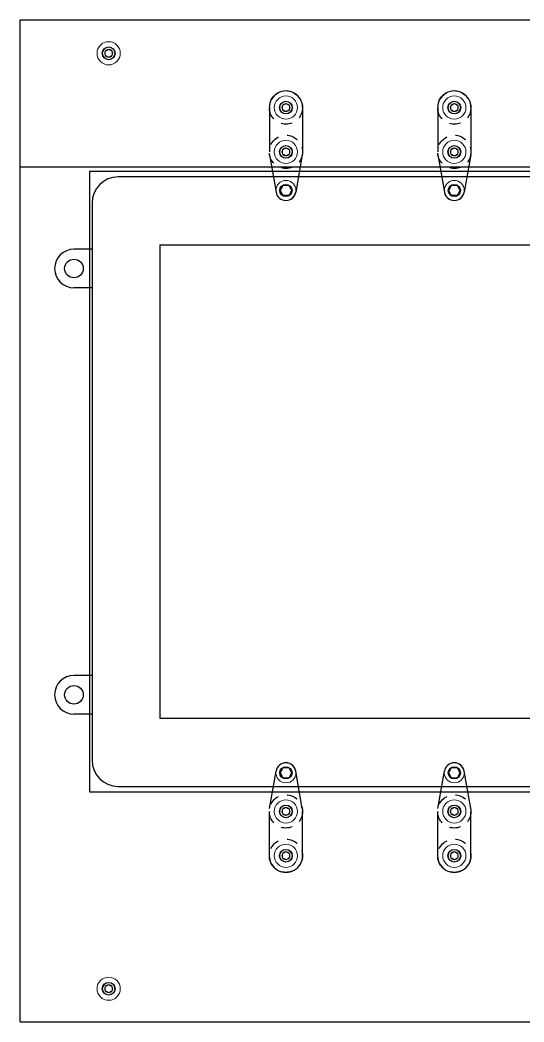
# Model space of a CAD drawing. Header units: inches. Extents: x 1.3 to 19.8, y 1.7 to 13.
# Drawn here: x 1.27 to 6.95, y 1.7 to 13 of the extents above; entities that cross this region are included whole.
import ezdxf

# ---------------------------------------------------------------- set-up
doc = ezdxf.new("R2010")
doc.units = ezdxf.units.IN
doc.header["$MEASUREMENT"] = 0
doc.linetypes.add('HIDDEN2', pattern=[0.1875, 0.125, -0.0625])
doc.linetypes.add('SLD-Solid', pattern=[0])
for name, color, linetype in [('Enclosure', 11, 'Continuous'), ('Fastener', 134, 'Continuous'), ('LCD Display', 2, 'Continuous'), ('LCD Retainer', 6, 'Continuous')]:
    doc.layers.add(name, color=color, linetype=linetype)

msp = doc.modelspace()

# ---------------------------------------------------------------- linework, layer by layer
for centre in [(4.267, 11.075), (6.167, 11.075), (4.267, 4.507), (6.167, 4.507)]:
    msp.add_circle(centre, 0.069)
at = {"layer": 'Enclosure'}
for p, q in [((1.267, 1.697), (1.267, 12.997)), ((18.205, 12.997), (1.267, 12.997)), ((18.205, 11.337), (1.267, 11.337)), ((1.267, 1.697), (18.205, 1.697))]:
    msp.add_line(p, q, dxfattribs=at)
for centre in [(2.267, 12.622), (4.267, 12.01), (6.167, 12.01), (4.267, 11.51), (6.167, 11.51), (4.267, 4.072), (6.167, 4.072), (4.267, 3.572), (6.167, 3.572), (2.267, 2.072)]:
    msp.add_circle(centre, 0.072, dxfattribs=at)
at = {"layer": 'Fastener', "linetype": 'SLD-Solid', "lineweight": 15}
for centre, radius in [((2.267, 12.622), 0.131), ((2.267, 12.622), 0.069), ((4.267, 12.01), 0.131), ((6.167, 12.01), 0.131), ((4.267, 12.01), 0.069), ((6.167, 12.01), 0.069), ((4.267, 11.51), 0.131), ((6.167, 11.51), 0.131), ((4.267, 11.51), 0.069), ((6.167, 11.51), 0.069), ((4.267, 11.075), 0.113), ((6.167, 11.075), 0.113), ((4.267, 4.507), 0.113), ((6.167, 4.507), 0.113), ((4.267, 4.072), 0.131), ((6.167, 4.072), 0.131), ((4.267, 4.072), 0.069), ((6.167, 4.072), 0.069), ((4.267, 3.572), 0.131), ((4.267, 3.572), 0.069), ((6.167, 3.572), 0.131), ((6.167, 3.572), 0.069), ((2.267, 2.072), 0.131), ((2.267, 2.072), 0.069)]:
    msp.add_circle(centre, radius, dxfattribs=at)
at = {"layer": 'Fastener', "linetype": 'HIDDEN2'}
for centre in [(4.267, 12.01), (6.167, 12.01), (4.267, 11.51), (6.167, 11.51), (4.267, 4.072), (6.167, 4.072), (4.267, 3.572), (6.167, 3.572)]:
    msp.add_circle(centre, 0.188, dxfattribs=at)
at = {"layer": 'Fastener', "linetype": 'SLD-Solid', "lineweight": 15}
for centre, radius, start, end in [((2.267, 12.622), 0.0451, 90, 150), ((2.267, 12.622), 0.0451, 30, 90), ((2.267, 12.622), 0.0451, 150, 210), ((2.267, 12.622), 0.0451, 210, 270), ((2.267, 12.622), 0.0451, 270, 330), ((2.267, 12.622), 0.0451, 330, 30), ((4.267, 12.01), 0.0451, 150, 210), ((4.267, 12.01), 0.0451, 90, 150), ((4.267, 12.01), 0.0451, 210, 270), ((4.267, 12.01), 0.0451, 30, 90), ((4.267, 12.01), 0.0451, 270, 330), ((4.267, 12.01), 0.0451, 330, 30), ((6.167, 12.01), 0.0451, 150, 210), ((6.167, 12.01), 0.0451, 90, 150), ((6.167, 12.01), 0.0451, 210, 270), ((6.167, 12.01), 0.0451, 30, 90), ((6.167, 12.01), 0.0451, 270, 330), ((6.167, 12.01), 0.0451, 330, 30), ((4.267, 11.51), 0.0451, 150, 210), ((4.267, 11.51), 0.0451, 90, 150), ((4.267, 11.51), 0.0451, 30, 90), ((4.267, 11.51), 0.0451, 330, 30), ((6.167, 11.51), 0.0451, 150, 210), ((6.167, 11.51), 0.0451, 90, 150), ((6.167, 11.51), 0.0451, 30, 90), ((6.167, 11.51), 0.0451, 330, 30), ((4.267, 11.51), 0.0451, 210, 270), ((4.267, 11.51), 0.0451, 270, 330), ((6.167, 11.51), 0.0451, 210, 270), ((6.167, 11.51), 0.0451, 270, 330), ((4.267, 11.075), 0.0631, 120, 180), ((4.267, 11.075), 0.0631, 180, 240), ((4.267, 11.075), 0.0631, 60, 120), ((4.267, 11.075), 0.0631, 0, 60), ((4.267, 11.075), 0.0631, 300, 0), ((6.167, 11.075), 0.0631, 120, 180), ((6.167, 11.075), 0.0631, 180, 240), ((6.167, 11.075), 0.0631, 60, 120), ((6.167, 11.075), 0.0631, 0, 60), ((6.167, 11.075), 0.0631, 300, 0), ((4.267, 11.075), 0.0631, 240, 300), ((6.167, 11.075), 0.0631, 240, 300), ((4.267, 4.507), 0.0631, 120, 180), ((4.267, 4.507), 0.0631, 60, 120), ((4.267, 4.507), 0.0631, 0, 60), ((6.167, 4.507), 0.0631, 120, 180), ((6.167, 4.507), 0.0631, 60, 120), ((6.167, 4.507), 0.0631, 0, 60), ((4.267, 4.507), 0.0631, 180, 240), ((4.267, 4.507), 0.0631, 240, 300), ((4.267, 4.507), 0.0631, 300, 0), ((6.167, 4.507), 0.0631, 180, 240), ((6.167, 4.507), 0.0631, 240, 300), ((6.167, 4.507), 0.0631, 300, 0), ((4.267, 4.072), 0.0451, 150, 210), ((4.267, 4.072), 0.0451, 90, 150), ((4.267, 4.072), 0.0451, 30, 90), ((4.267, 4.072), 0.0451, 330, 30), ((6.167, 4.072), 0.0451, 150, 210), ((6.167, 4.072), 0.0451, 90, 150), ((6.167, 4.072), 0.0451, 30, 90), ((6.167, 4.072), 0.0451, 330, 30), ((4.267, 4.072), 0.0451, 210, 270), ((4.267, 4.072), 0.0451, 270, 330), ((6.167, 4.072), 0.0451, 210, 270), ((6.167, 4.072), 0.0451, 270, 330), ((4.267, 3.572), 0.0451, 90, 150), ((4.267, 3.572), 0.0451, 30, 90), ((6.167, 3.572), 0.0451, 90, 150), ((6.167, 3.572), 0.0451, 30, 90), ((4.267, 3.572), 0.0451, 150, 210), ((4.267, 3.572), 0.0451, 210, 270), ((4.267, 3.572), 0.0451, 270, 330), ((4.267, 3.572), 0.0451, 330, 30), ((6.167, 3.572), 0.0451, 150, 210), ((6.167, 3.572), 0.0451, 210, 270), ((6.167, 3.572), 0.0451, 270, 330), ((6.167, 3.572), 0.0451, 330, 30), ((2.267, 2.072), 0.0451, 150, 210), ((2.267, 2.072), 0.0451, 90, 150), ((2.267, 2.072), 0.0451, 210, 270), ((2.267, 2.072), 0.0451, 30, 90), ((2.267, 2.072), 0.0451, 270, 330), ((2.267, 2.072), 0.0451, 330, 30)]:
    msp.add_arc(centre, radius, start, end, dxfattribs=at)
for points, knots in [([(2.267, 12.667), (2.264, 12.665), (2.261, 12.664), (2.254, 12.66), (2.251, 12.658), (2.24, 12.652), (2.234, 12.648), (2.228, 12.645)], [0, 0, 0, 0, 0.25, 0.25, 0.5, 0.5, 1, 1, 1, 1]), ([(2.306, 12.645), (2.303, 12.646), (2.3, 12.648), (2.293, 12.652), (2.29, 12.654), (2.28, 12.66), (2.273, 12.664), (2.267, 12.667)], [0, 0, 0, 0, 0.25, 0.25, 0.5, 0.5, 1, 1, 1, 1]), ([(2.228, 12.6), (2.228, 12.607), (2.228, 12.614), (2.228, 12.63), (2.228, 12.638), (2.228, 12.645)], [0, 0, 0, 0, 0.5, 0.5, 1, 1, 1, 1]), ([(2.228, 12.6), (2.231, 12.598), (2.234, 12.596), (2.24, 12.592), (2.244, 12.59), (2.254, 12.584), (2.261, 12.581), (2.267, 12.577)], [0, 0, 0, 0, 0.25, 0.25, 0.5, 0.5, 1, 1, 1, 1]), ([(2.267, 12.577), (2.27, 12.579), (2.273, 12.581), (2.279, 12.584), (2.283, 12.586), (2.293, 12.592), (2.3, 12.596), (2.306, 12.6)], [0, 0, 0, 0, 0.25, 0.25, 0.5, 0.5, 1, 1, 1, 1]), ([(2.306, 12.6), (2.306, 12.607), (2.306, 12.614), (2.306, 12.63), (2.306, 12.638), (2.306, 12.645)], [0, 0, 0, 0, 0.5, 0.5, 1, 1, 1, 1]), ([(4.267, 12.055), (4.264, 12.053), (4.261, 12.052), (4.255, 12.048), (4.251, 12.046), (4.241, 12.04), (4.234, 12.036), (4.228, 12.033)], [0, 0, 0, 0, 0.25, 0.25, 0.5, 0.5, 1, 1, 1, 1]), ([(4.228, 11.988), (4.228, 11.995), (4.228, 12.002), (4.228, 12.018), (4.228, 12.026), (4.228, 12.033)], [0, 0, 0, 0, 0.5, 0.5, 1, 1, 1, 1]), ([(4.228, 11.988), (4.231, 11.986), (4.234, 11.984), (4.241, 11.98), (4.244, 11.978), (4.254, 11.972), (4.261, 11.969), (4.267, 11.965)], [0, 0, 0, 0, 0.25, 0.25, 0.5, 0.5, 1, 1, 1, 1]), ([(4.306, 12.033), (4.303, 12.034), (4.3, 12.036), (4.294, 12.04), (4.29, 12.042), (4.28, 12.048), (4.273, 12.052), (4.267, 12.055)], [0, 0, 0, 0, 0.25, 0.25, 0.5, 0.5, 1, 1, 1, 1]), ([(4.267, 11.965), (4.27, 11.967), (4.273, 11.969), (4.28, 11.972), (4.283, 11.974), (4.294, 11.98), (4.3, 11.984), (4.306, 11.988)], [0, 0, 0, 0, 0.25, 0.25, 0.5, 0.5, 1, 1, 1, 1]), ([(4.306, 11.988), (4.306, 11.995), (4.306, 12.002), (4.306, 12.018), (4.306, 12.026), (4.306, 12.033)], [0, 0, 0, 0, 0.5, 0.5, 1, 1, 1, 1]), ([(6.167, 12.055), (6.164, 12.053), (6.161, 12.052), (6.155, 12.048), (6.151, 12.046), (6.141, 12.04), (6.134, 12.036), (6.128, 12.033)], [0, 0, 0, 0, 0.25, 0.25, 0.5, 0.5, 1, 1, 1, 1]), ([(6.128, 11.988), (6.128, 11.995), (6.128, 12.002), (6.128, 12.018), (6.128, 12.026), (6.128, 12.033)], [0, 0, 0, 0, 0.5, 0.5, 1, 1, 1, 1]), ([(6.128, 11.988), (6.131, 11.986), (6.134, 11.984), (6.141, 11.98), (6.144, 11.978), (6.154, 11.972), (6.161, 11.969), (6.167, 11.965)], [0, 0, 0, 0, 0.25, 0.25, 0.5, 0.5, 1, 1, 1, 1]), ([(6.206, 12.033), (6.203, 12.034), (6.2, 12.036), (6.194, 12.04), (6.19, 12.042), (6.18, 12.048), (6.173, 12.052), (6.167, 12.055)], [0, 0, 0, 0, 0.25, 0.25, 0.5, 0.5, 1, 1, 1, 1]), ([(6.167, 11.965), (6.17, 11.967), (6.173, 11.969), (6.18, 11.972), (6.183, 11.974), (6.194, 11.98), (6.2, 11.984), (6.206, 11.988)], [0, 0, 0, 0, 0.25, 0.25, 0.5, 0.5, 1, 1, 1, 1]), ([(6.206, 11.988), (6.206, 11.995), (6.206, 12.002), (6.206, 12.018), (6.206, 12.026), (6.206, 12.033)], [0, 0, 0, 0, 0.5, 0.5, 1, 1, 1, 1]), ([(4.267, 11.555), (4.264, 11.553), (4.261, 11.552), (4.255, 11.548), (4.251, 11.546), (4.241, 11.54), (4.234, 11.536), (4.228, 11.533)], [0, 0, 0, 0, 0.25, 0.25, 0.5, 0.5, 1, 1, 1, 1]), ([(4.228, 11.487), (4.228, 11.494), (4.228, 11.502), (4.228, 11.518), (4.228, 11.526), (4.228, 11.533)], [0, 0, 0, 0, 0.5, 0.5, 1, 1, 1, 1]), ([(4.306, 11.533), (4.303, 11.534), (4.3, 11.536), (4.294, 11.54), (4.29, 11.542), (4.28, 11.548), (4.273, 11.552), (4.267, 11.555)], [0, 0, 0, 0, 0.25, 0.25, 0.5, 0.5, 1, 1, 1, 1]), ([(4.306, 11.487), (4.306, 11.494), (4.306, 11.502), (4.306, 11.518), (4.306, 11.526), (4.306, 11.533)], [0, 0, 0, 0, 0.5, 0.5, 1, 1, 1, 1]), ([(6.167, 11.555), (6.164, 11.553), (6.161, 11.552), (6.155, 11.548), (6.151, 11.546), (6.141, 11.54), (6.134, 11.536), (6.128, 11.533)], [0, 0, 0, 0, 0.25, 0.25, 0.5, 0.5, 1, 1, 1, 1]), ([(6.128, 11.487), (6.128, 11.494), (6.128, 11.502), (6.128, 11.518), (6.128, 11.526), (6.128, 11.533)], [0, 0, 0, 0, 0.5, 0.5, 1, 1, 1, 1]), ([(6.206, 11.533), (6.203, 11.534), (6.2, 11.536), (6.194, 11.54), (6.19, 11.542), (6.18, 11.548), (6.173, 11.552), (6.167, 11.555)], [0, 0, 0, 0, 0.25, 0.25, 0.5, 0.5, 1, 1, 1, 1]), ([(6.206, 11.487), (6.206, 11.494), (6.206, 11.502), (6.206, 11.518), (6.206, 11.526), (6.206, 11.533)], [0, 0, 0, 0, 0.5, 0.5, 1, 1, 1, 1]), ([(4.228, 11.487), (4.231, 11.486), (4.234, 11.484), (4.241, 11.48), (4.244, 11.478), (4.254, 11.472), (4.261, 11.468), (4.267, 11.465)], [0, 0, 0, 0, 0.25, 0.25, 0.5, 0.5, 1, 1, 1, 1]), ([(4.267, 11.465), (4.27, 11.467), (4.273, 11.469), (4.28, 11.472), (4.283, 11.474), (4.293, 11.48), (4.3, 11.484), (4.306, 11.487)], [0, 0, 0, 0, 0.25, 0.25, 0.5, 0.5, 1, 1, 1, 1]), ([(6.128, 11.487), (6.131, 11.486), (6.134, 11.484), (6.141, 11.48), (6.144, 11.478), (6.154, 11.472), (6.161, 11.468), (6.167, 11.465)], [0, 0, 0, 0, 0.25, 0.25, 0.5, 0.5, 1, 1, 1, 1]), ([(6.167, 11.465), (6.17, 11.467), (6.173, 11.469), (6.18, 11.472), (6.183, 11.474), (6.193, 11.48), (6.2, 11.484), (6.206, 11.487)], [0, 0, 0, 0, 0.25, 0.25, 0.5, 0.5, 1, 1, 1, 1]), ([(4.236, 11.13), (4.233, 11.126), (4.231, 11.121), (4.225, 11.112), (4.223, 11.107), (4.214, 11.093), (4.209, 11.084), (4.204, 11.075)], [0, 0, 0, 0, 0.25, 0.25, 0.5, 0.5, 1, 1, 1, 1]), ([(4.204, 11.075), (4.206, 11.071), (4.209, 11.067), (4.214, 11.058), (4.217, 11.053), (4.225, 11.038), (4.231, 11.029), (4.236, 11.021)], [0, 0, 0, 0, 0.25, 0.25, 0.5, 0.5, 1, 1, 1, 1]), ([(4.236, 11.13), (4.24, 11.13), (4.246, 11.13), (4.256, 11.13), (4.262, 11.13), (4.273, 11.13), (4.278, 11.13), (4.289, 11.13), (4.294, 11.13), (4.299, 11.13)], [0, 0, 0, 0, 0.25, 0.25, 0.5, 0.5, 0.75, 0.75, 1, 1, 1, 1]), ([(4.33, 11.075), (4.328, 11.079), (4.325, 11.084), (4.32, 11.093), (4.317, 11.098), (4.309, 11.112), (4.304, 11.121), (4.299, 11.13)], [0, 0, 0, 0, 0.25, 0.25, 0.5, 0.5, 1, 1, 1, 1]), ([(4.299, 11.021), (4.301, 11.025), (4.304, 11.029), (4.309, 11.038), (4.312, 11.043), (4.32, 11.057), (4.325, 11.067), (4.33, 11.075)], [0, 0, 0, 0, 0.25, 0.25, 0.5, 0.5, 1, 1, 1, 1]), ([(6.136, 11.13), (6.133, 11.126), (6.131, 11.121), (6.125, 11.112), (6.123, 11.107), (6.114, 11.093), (6.109, 11.084), (6.104, 11.075)], [0, 0, 0, 0, 0.25, 0.25, 0.5, 0.5, 1, 1, 1, 1]), ([(6.104, 11.075), (6.106, 11.071), (6.109, 11.067), (6.114, 11.058), (6.117, 11.053), (6.125, 11.038), (6.131, 11.029), (6.136, 11.021)], [0, 0, 0, 0, 0.25, 0.25, 0.5, 0.5, 1, 1, 1, 1]), ([(6.136, 11.13), (6.14, 11.13), (6.146, 11.13), (6.156, 11.13), (6.162, 11.13), (6.173, 11.13), (6.178, 11.13), (6.189, 11.13), (6.194, 11.13), (6.199, 11.13)], [0, 0, 0, 0, 0.25, 0.25, 0.5, 0.5, 0.75, 0.75, 1, 1, 1, 1]), ([(6.23, 11.075), (6.228, 11.079), (6.225, 11.084), (6.22, 11.093), (6.217, 11.098), (6.209, 11.112), (6.204, 11.121), (6.199, 11.13)], [0, 0, 0, 0, 0.25, 0.25, 0.5, 0.5, 1, 1, 1, 1]), ([(6.199, 11.021), (6.201, 11.025), (6.204, 11.029), (6.209, 11.038), (6.212, 11.043), (6.22, 11.057), (6.225, 11.067), (6.23, 11.075)], [0, 0, 0, 0, 0.25, 0.25, 0.5, 0.5, 1, 1, 1, 1]), ([(4.236, 11.021), (4.24, 11.021), (4.246, 11.021), (4.256, 11.021), (4.262, 11.021), (4.273, 11.021), (4.278, 11.021), (4.289, 11.021), (4.294, 11.021), (4.299, 11.021)], [0, 0, 0, 0, 0.25, 0.25, 0.5, 0.5, 0.75, 0.75, 1, 1, 1, 1]), ([(6.136, 11.021), (6.14, 11.021), (6.146, 11.021), (6.156, 11.021), (6.162, 11.021), (6.173, 11.021), (6.178, 11.021), (6.189, 11.021), (6.194, 11.021), (6.199, 11.021)], [0, 0, 0, 0, 0.25, 0.25, 0.5, 0.5, 0.75, 0.75, 1, 1, 1, 1]), ([(4.204, 4.507), (4.206, 4.511), (4.209, 4.516), (4.214, 4.525), (4.217, 4.53), (4.225, 4.544), (4.231, 4.553), (4.236, 4.562)], [0, 0, 0, 0, 0.25, 0.25, 0.5, 0.5, 1, 1, 1, 1]), ([(4.236, 4.562), (4.24, 4.562), (4.246, 4.562), (4.256, 4.562), (4.262, 4.562), (4.273, 4.562), (4.278, 4.562), (4.289, 4.562), (4.294, 4.562), (4.299, 4.562)], [0, 0, 0, 0, 0.25, 0.25, 0.5, 0.5, 0.75, 0.75, 1, 1, 1, 1]), ([(4.299, 4.562), (4.301, 4.558), (4.304, 4.553), (4.309, 4.544), (4.312, 4.539), (4.32, 4.525), (4.325, 4.516), (4.33, 4.507)], [0, 0, 0, 0, 0.25, 0.25, 0.5, 0.5, 1, 1, 1, 1]), ([(6.104, 4.507), (6.106, 4.511), (6.109, 4.516), (6.114, 4.525), (6.117, 4.53), (6.125, 4.544), (6.131, 4.553), (6.136, 4.562)], [0, 0, 0, 0, 0.25, 0.25, 0.5, 0.5, 1, 1, 1, 1]), ([(6.136, 4.562), (6.14, 4.562), (6.146, 4.562), (6.156, 4.562), (6.162, 4.562), (6.173, 4.562), (6.178, 4.562), (6.189, 4.562), (6.194, 4.562), (6.199, 4.562)], [0, 0, 0, 0, 0.25, 0.25, 0.5, 0.5, 0.75, 0.75, 1, 1, 1, 1]), ([(6.199, 4.562), (6.201, 4.558), (6.204, 4.553), (6.209, 4.544), (6.212, 4.539), (6.22, 4.525), (6.225, 4.516), (6.23, 4.507)], [0, 0, 0, 0, 0.25, 0.25, 0.5, 0.5, 1, 1, 1, 1]), ([(4.236, 4.452), (4.233, 4.457), (4.231, 4.461), (4.225, 4.47), (4.223, 4.475), (4.214, 4.489), (4.209, 4.499), (4.204, 4.507)], [0, 0, 0, 0, 0.25, 0.25, 0.5, 0.5, 1, 1, 1, 1]), ([(4.236, 4.452), (4.24, 4.452), (4.246, 4.452), (4.256, 4.452), (4.262, 4.452), (4.273, 4.452), (4.278, 4.452), (4.289, 4.452), (4.294, 4.452), (4.299, 4.452)], [0, 0, 0, 0, 0.25, 0.25, 0.5, 0.5, 0.75, 0.75, 1, 1, 1, 1]), ([(4.33, 4.507), (4.328, 4.503), (4.325, 4.499), (4.32, 4.489), (4.317, 4.485), (4.309, 4.47), (4.304, 4.461), (4.299, 4.452)], [0, 0, 0, 0, 0.25, 0.25, 0.5, 0.5, 1, 1, 1, 1]), ([(6.136, 4.452), (6.133, 4.457), (6.131, 4.461), (6.125, 4.47), (6.123, 4.475), (6.114, 4.489), (6.109, 4.499), (6.104, 4.507)], [0, 0, 0, 0, 0.25, 0.25, 0.5, 0.5, 1, 1, 1, 1]), ([(6.136, 4.452), (6.14, 4.452), (6.146, 4.452), (6.156, 4.452), (6.162, 4.452), (6.173, 4.452), (6.178, 4.452), (6.189, 4.452), (6.194, 4.452), (6.199, 4.452)], [0, 0, 0, 0, 0.25, 0.25, 0.5, 0.5, 0.75, 0.75, 1, 1, 1, 1]), ([(6.23, 4.507), (6.228, 4.503), (6.225, 4.499), (6.22, 4.489), (6.217, 4.485), (6.209, 4.47), (6.204, 4.461), (6.199, 4.452)], [0, 0, 0, 0, 0.25, 0.25, 0.5, 0.5, 1, 1, 1, 1]), ([(4.228, 4.095), (4.231, 4.097), (4.234, 4.098), (4.241, 4.102), (4.244, 4.104), (4.254, 4.11), (4.261, 4.114), (4.267, 4.117)], [0, 0, 0, 0, 0.25, 0.25, 0.5, 0.5, 1, 1, 1, 1]), ([(4.228, 4.095), (4.228, 4.088), (4.228, 4.08), (4.228, 4.064), (4.228, 4.057), (4.228, 4.05)], [0, 0, 0, 0, 0.5, 0.5, 1, 1, 1, 1]), ([(4.267, 4.117), (4.27, 4.116), (4.273, 4.114), (4.28, 4.11), (4.283, 4.108), (4.293, 4.102), (4.3, 4.098), (4.306, 4.095)], [0, 0, 0, 0, 0.25, 0.25, 0.5, 0.5, 1, 1, 1, 1]), ([(4.306, 4.095), (4.306, 4.088), (4.306, 4.08), (4.306, 4.064), (4.306, 4.057), (4.306, 4.05)], [0, 0, 0, 0, 0.5, 0.5, 1, 1, 1, 1]), ([(6.128, 4.095), (6.131, 4.097), (6.134, 4.098), (6.141, 4.102), (6.144, 4.104), (6.154, 4.11), (6.161, 4.114), (6.167, 4.117)], [0, 0, 0, 0, 0.25, 0.25, 0.5, 0.5, 1, 1, 1, 1]), ([(6.128, 4.095), (6.128, 4.088), (6.128, 4.08), (6.128, 4.064), (6.128, 4.057), (6.128, 4.05)], [0, 0, 0, 0, 0.5, 0.5, 1, 1, 1, 1]), ([(6.167, 4.117), (6.17, 4.116), (6.173, 4.114), (6.18, 4.11), (6.183, 4.108), (6.193, 4.102), (6.2, 4.098), (6.206, 4.095)], [0, 0, 0, 0, 0.25, 0.25, 0.5, 0.5, 1, 1, 1, 1]), ([(6.206, 4.095), (6.206, 4.088), (6.206, 4.08), (6.206, 4.064), (6.206, 4.057), (6.206, 4.05)], [0, 0, 0, 0, 0.5, 0.5, 1, 1, 1, 1]), ([(4.267, 4.027), (4.264, 4.029), (4.261, 4.031), (4.255, 4.034), (4.251, 4.036), (4.241, 4.042), (4.234, 4.046), (4.228, 4.05)], [0, 0, 0, 0, 0.25, 0.25, 0.5, 0.5, 1, 1, 1, 1]), ([(4.306, 4.05), (4.303, 4.048), (4.3, 4.046), (4.294, 4.042), (4.29, 4.04), (4.28, 4.035), (4.273, 4.031), (4.267, 4.027)], [0, 0, 0, 0, 0.25, 0.25, 0.5, 0.5, 1, 1, 1, 1]), ([(6.167, 4.027), (6.164, 4.029), (6.161, 4.031), (6.155, 4.034), (6.151, 4.036), (6.141, 4.042), (6.134, 4.046), (6.128, 4.05)], [0, 0, 0, 0, 0.25, 0.25, 0.5, 0.5, 1, 1, 1, 1]), ([(6.206, 4.05), (6.203, 4.048), (6.2, 4.046), (6.194, 4.042), (6.19, 4.04), (6.18, 4.035), (6.173, 4.031), (6.167, 4.027)], [0, 0, 0, 0, 0.25, 0.25, 0.5, 0.5, 1, 1, 1, 1]), ([(4.228, 3.595), (4.231, 3.597), (4.234, 3.598), (4.241, 3.602), (4.244, 3.604), (4.254, 3.61), (4.261, 3.614), (4.267, 3.617)], [0, 0, 0, 0, 0.25, 0.25, 0.5, 0.5, 1, 1, 1, 1]), ([(4.267, 3.617), (4.27, 3.616), (4.273, 3.614), (4.28, 3.61), (4.283, 3.608), (4.294, 3.602), (4.3, 3.598), (4.306, 3.595)], [0, 0, 0, 0, 0.25, 0.25, 0.5, 0.5, 1, 1, 1, 1]), ([(6.128, 3.595), (6.131, 3.597), (6.134, 3.598), (6.141, 3.602), (6.144, 3.604), (6.154, 3.61), (6.161, 3.614), (6.167, 3.617)], [0, 0, 0, 0, 0.25, 0.25, 0.5, 0.5, 1, 1, 1, 1]), ([(6.167, 3.617), (6.17, 3.616), (6.173, 3.614), (6.18, 3.61), (6.183, 3.608), (6.194, 3.602), (6.2, 3.598), (6.206, 3.595)], [0, 0, 0, 0, 0.25, 0.25, 0.5, 0.5, 1, 1, 1, 1]), ([(4.228, 3.595), (4.228, 3.588), (4.228, 3.58), (4.228, 3.564), (4.228, 3.557), (4.228, 3.55)], [0, 0, 0, 0, 0.5, 0.5, 1, 1, 1, 1]), ([(4.267, 3.527), (4.264, 3.529), (4.261, 3.531), (4.255, 3.534), (4.251, 3.536), (4.241, 3.542), (4.234, 3.546), (4.228, 3.55)], [0, 0, 0, 0, 0.25, 0.25, 0.5, 0.5, 1, 1, 1, 1]), ([(4.306, 3.55), (4.303, 3.548), (4.3, 3.546), (4.294, 3.542), (4.29, 3.54), (4.28, 3.535), (4.273, 3.531), (4.267, 3.527)], [0, 0, 0, 0, 0.25, 0.25, 0.5, 0.5, 1, 1, 1, 1]), ([(4.306, 3.595), (4.306, 3.588), (4.306, 3.58), (4.306, 3.564), (4.306, 3.557), (4.306, 3.55)], [0, 0, 0, 0, 0.5, 0.5, 1, 1, 1, 1]), ([(6.128, 3.595), (6.128, 3.588), (6.128, 3.58), (6.128, 3.564), (6.128, 3.557), (6.128, 3.55)], [0, 0, 0, 0, 0.5, 0.5, 1, 1, 1, 1]), ([(6.167, 3.527), (6.164, 3.529), (6.161, 3.531), (6.155, 3.534), (6.151, 3.536), (6.141, 3.542), (6.134, 3.546), (6.128, 3.55)], [0, 0, 0, 0, 0.25, 0.25, 0.5, 0.5, 1, 1, 1, 1]), ([(6.206, 3.55), (6.203, 3.548), (6.2, 3.546), (6.194, 3.542), (6.19, 3.54), (6.18, 3.535), (6.173, 3.531), (6.167, 3.527)], [0, 0, 0, 0, 0.25, 0.25, 0.5, 0.5, 1, 1, 1, 1]), ([(6.206, 3.595), (6.206, 3.588), (6.206, 3.58), (6.206, 3.564), (6.206, 3.557), (6.206, 3.55)], [0, 0, 0, 0, 0.5, 0.5, 1, 1, 1, 1]), ([(2.228, 2.095), (2.231, 2.096), (2.234, 2.098), (2.24, 2.102), (2.244, 2.104), (2.254, 2.11), (2.261, 2.114), (2.267, 2.117)], [0, 0, 0, 0, 0.25, 0.25, 0.5, 0.5, 1, 1, 1, 1]), ([(2.228, 2.095), (2.228, 2.088), (2.228, 2.08), (2.228, 2.064), (2.228, 2.056), (2.228, 2.05)], [0, 0, 0, 0, 0.5, 0.5, 1, 1, 1, 1]), ([(2.267, 2.027), (2.264, 2.029), (2.261, 2.031), (2.254, 2.034), (2.251, 2.036), (2.24, 2.042), (2.234, 2.046), (2.228, 2.05)], [0, 0, 0, 0, 0.25, 0.25, 0.5, 0.5, 1, 1, 1, 1]), ([(2.267, 2.117), (2.27, 2.115), (2.273, 2.114), (2.279, 2.11), (2.283, 2.108), (2.293, 2.102), (2.3, 2.098), (2.306, 2.095)], [0, 0, 0, 0, 0.25, 0.25, 0.5, 0.5, 1, 1, 1, 1]), ([(2.306, 2.05), (2.303, 2.048), (2.3, 2.046), (2.293, 2.042), (2.29, 2.04), (2.28, 2.034), (2.273, 2.031), (2.267, 2.027)], [0, 0, 0, 0, 0.25, 0.25, 0.5, 0.5, 1, 1, 1, 1]), ([(2.306, 2.095), (2.306, 2.088), (2.306, 2.08), (2.306, 2.064), (2.306, 2.056), (2.306, 2.05)], [0, 0, 0, 0, 0.5, 0.5, 1, 1, 1, 1])]:
    msp.add_open_spline(points, degree=3, knots=knots, dxfattribs=at)
at = {"layer": 'LCD Display'}
for p, q in [((2.049, 11.291), (2.049, 4.291)), ((2.049, 11.291), (12.186, 11.291)), ((11.86, 11.228), (2.374, 11.228)), ((2.079, 10.933), (2.079, 4.649)), ((2.079, 10.414), (1.875, 10.414)), ((2.846, 10.46), (2.846, 5.122)), ((2.846, 10.46), (11.388, 10.46)), ((2.079, 9.977), (1.875, 9.977)), ((2.079, 5.606), (1.875, 5.606)), ((2.079, 5.169), (1.875, 5.169)), ((2.846, 5.122), (11.388, 5.122)), ((2.374, 4.354), (11.86, 4.354)), ((2.049, 4.291), (12.186, 4.291))]:
    msp.add_line(p, q, dxfattribs=at)
for centre in [(1.875, 10.195), (1.875, 5.387)]:
    msp.add_circle(centre, 0.105, dxfattribs=at)
for centre, radius, start, end in [((2.374, 10.933), 0.295, 90, 180), ((1.875, 10.195), 0.218, 90, 270), ((1.875, 5.387), 0.218, 90, 270), ((2.374, 4.649), 0.295, 180, 270)]:
    msp.add_arc(centre, radius, start, end, dxfattribs=at)
at = {"layer": 'LCD Retainer'}
for p, q in [((4.08, 12.01), (4.08, 11.51)), ((4.455, 12.01), (4.455, 11.51)), ((5.98, 12.01), (5.98, 11.51)), ((6.355, 12.01), (6.355, 11.51)), ((4.082, 11.478), (4.156, 11.056)), ((4.452, 11.478), (4.379, 11.056)), ((5.982, 11.478), (6.056, 11.056)), ((6.352, 11.478), (6.279, 11.056)), ((4.082, 4.104), (4.156, 4.527)), ((4.452, 4.104), (4.379, 4.527)), ((5.982, 4.104), (6.056, 4.527)), ((6.352, 4.104), (6.279, 4.527)), ((4.08, 3.572), (4.08, 4.072)), ((4.455, 3.572), (4.455, 4.072)), ((5.98, 3.572), (5.98, 4.072)), ((6.355, 3.572), (6.355, 4.072))]:
    msp.add_line(p, q, dxfattribs=at)
for centre in [(4.267, 12.01), (6.167, 12.01), (4.267, 11.51), (6.167, 11.51), (4.267, 4.072), (6.167, 4.072), (4.267, 3.572), (6.167, 3.572)]:
    msp.add_circle(centre, 0.072, dxfattribs=at)
for centre, radius, start, end in [((4.267, 12.01), 0.188, 359.9847, 180.0153), ((6.167, 12.01), 0.188, 359.9847, 180.0153), ((4.267, 11.075), 0.113, 189.8648, 350.1352), ((6.167, 11.075), 0.113, 189.8648, 350.1352), ((4.267, 4.507), 0.113, 9.8648, 170.1352), ((6.167, 4.507), 0.113, 9.8648, 170.1352), ((4.267, 3.572), 0.188, 179.9847, 0.0153), ((6.167, 3.572), 0.188, 179.9847, 0.0153)]:
    msp.add_arc(centre, radius, start, end, dxfattribs=at)

doc.saveas('drawing.dxf')
